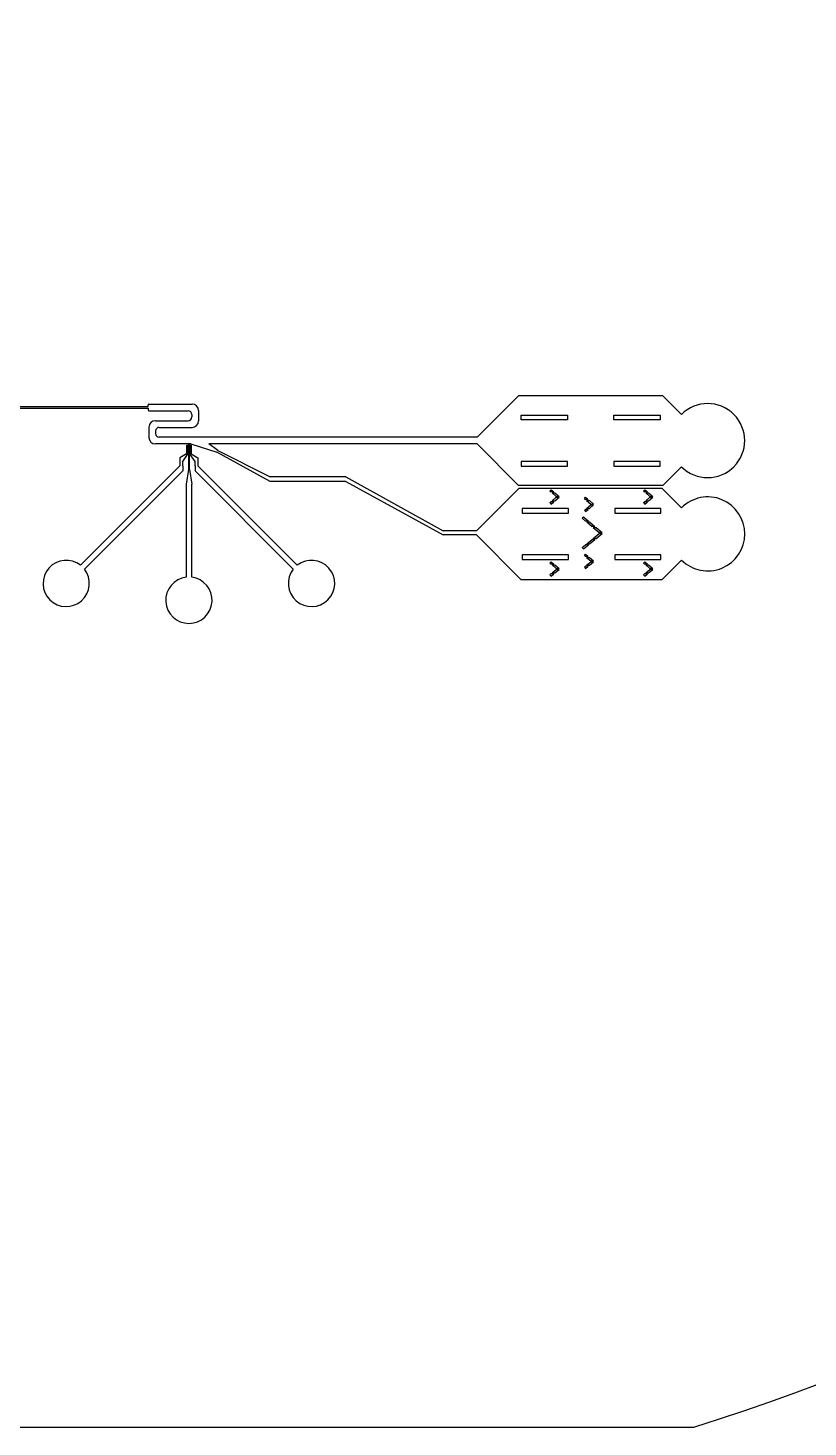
# Model space of a CAD drawing. Extents: x 1225654 to 1325654, y 924838 to 1022543.
# Drawn here: x 1276252 to 1293093, y 924838 to 955062 of the extents above; entities that cross this region are included whole.
import ezdxf

# ---------------------------------------------------------------- set-up
doc = ezdxf.new("R2010")
doc.units = 13

msp = doc.modelspace()

# ---------------------------------------------------------------- linework, layer by layer
for p, q in [((1278843, 946887), (1278843, 946917)), ((1278863, 946937), (1279794, 946937)), ((1285951, 946220), (1286845, 947114)), ((1289960, 947114), (1286845, 947114)), ((1290360, 946713), (1289960, 947114)), ((1273278, 946844), (1278843, 946847)), ((1274738, 946884), (1278843, 946887)), ((1278843, 946847), (1278843, 946813)), ((1278863, 946793), (1279711, 946793)), ((1279791, 946713), (1279791, 946658)), ((1279934, 946797), (1279934, 946574)), ((1286902, 946597), (1286902, 946697)), ((1286902, 946697), (1287902, 946697)), ((1287902, 946697), (1287902, 946597)), ((1288902, 946597), (1288902, 946697)), ((1288902, 946697), (1289902, 946697)), ((1289902, 946697), (1289902, 946597)), ((1278863, 946438), (1278863, 946216)), ((1279003, 946578), (1279711, 946578)), ((1279007, 946354), (1279007, 946300)), ((1279087, 946434), (1279794, 946434)), ((1287902, 946597), (1286902, 946597)), ((1289902, 946597), (1288902, 946597)), ((1279762, 946076), (1279003, 946076)), ((1285951, 946220), (1279087, 946220)), ((1279676, 946048), (1279676, 945859)), ((1279676, 946048), (1279696, 946048)), ((1279696, 945848), (1279696, 946048)), ((1279716, 946068), (1279716, 945521)), ((1279716, 946068), (1279736, 946068)), ((1279736, 945521), (1279736, 946068)), ((1279756, 945848), (1279756, 946048)), ((1279756, 946048), (1279776, 946048)), ((1279768, 946075), (1280327, 945895)), ((1279776, 946048), (1279776, 945859)), ((1280351, 945936), (1280159, 946075)), ((1285951, 946075), (1280159, 946075)), ((1285951, 946075), (1286845, 945181)), ((1279676, 945859), (1279533, 945777)), ((1279533, 945777), (1279533, 945603)), ((1279594, 945695), (1279696, 945848)), ((1279594, 945603), (1279594, 945695)), ((1279858, 945695), (1279756, 945848)), ((1279776, 945859), (1279919, 945777)), ((1279858, 945603), (1279858, 945695)), ((1279919, 945777), (1279919, 945603)), ((1281484, 945268), (1280327, 945895)), ((1280351, 945936), (1281484, 945368)), ((1286902, 945699), (1286902, 945599)), ((1287902, 945699), (1286902, 945699)), ((1287902, 945599), (1287902, 945699)), ((1288902, 945699), (1288902, 945599)), ((1289902, 945699), (1288902, 945699)), ((1289902, 945599), (1289902, 945699)), ((1279533, 945603), (1277386, 943457)), ((1279594, 945495), (1277471, 943372)), ((1279594, 945603), (1279594, 945495)), ((1279716, 945521), (1279666, 945205)), ((1279736, 945521), (1279786, 945205)), ((1279858, 945603), (1279858, 945495)), ((1279858, 945495), (1281980, 943372)), ((1279919, 945603), (1282065, 943457)), ((1286902, 945599), (1287902, 945599)), ((1288902, 945599), (1289902, 945599)), ((1290360, 945582), (1289960, 945181)), ((1279666, 945205), (1279666, 943197)), ((1279786, 943197), (1279786, 945205)), ((1283117, 945368), (1281484, 945368)), ((1283117, 945268), (1281484, 945268)), ((1283117, 945368), (1285213, 944199)), ((1283117, 945268), (1285213, 944109)), ((1285935, 944199), (1286852, 945116)), ((1289960, 945181), (1286845, 945181)), ((1289943, 945116), (1286852, 945116)), ((1290364, 944697), (1289943, 945116)), ((1287520, 945057), (1287546, 945088)), ((1287520, 945057), (1287542, 945039)), ((1287520, 944808), (1287542, 944827)), ((1287520, 944808), (1287546, 944778)), ((1287604, 945039), (1287542, 945039)), ((1287604, 944827), (1287542, 944827)), ((1287546, 945088), (1287604, 945039)), ((1287546, 944778), (1287604, 944827)), ((1287566, 945019), (1287656, 944943)), ((1287566, 945019), (1287628, 945019)), ((1287566, 944847), (1287656, 944923)), ((1287566, 944847), (1287628, 944847)), ((1287628, 945019), (1287718, 944943)), ((1287628, 944847), (1287718, 944923)), ((1287656, 944943), (1287718, 944943)), ((1287656, 944923), (1287718, 944923)), ((1288265, 944892), (1288291, 944923)), ((1288265, 944892), (1288287, 944874)), ((1288349, 944874), (1288287, 944874)), ((1288291, 944923), (1288349, 944874)), ((1288311, 944854), (1288401, 944778)), ((1288311, 944854), (1288373, 944854)), ((1288373, 944854), (1288464, 944778)), ((1289543, 945057), (1289569, 945088)), ((1289543, 945057), (1289565, 945039)), ((1289543, 944808), (1289565, 944827)), ((1289543, 944808), (1289569, 944778)), ((1289627, 945039), (1289565, 945039)), ((1289627, 944827), (1289565, 944827)), ((1289569, 945088), (1289627, 945039)), ((1289569, 944778), (1289627, 944827)), ((1289589, 945019), (1289679, 944943)), ((1289589, 945019), (1289651, 945019)), ((1289589, 944847), (1289679, 944923)), ((1289589, 944847), (1289651, 944847)), ((1289651, 945019), (1289741, 944943)), ((1289651, 944847), (1289741, 944923)), ((1289679, 944943), (1289741, 944943)), ((1289679, 944923), (1289741, 944923)), ((1286919, 944683), (1286919, 944583)), ((1287919, 944683), (1286919, 944683)), ((1286919, 944583), (1287919, 944583)), ((1287919, 944583), (1287919, 944683)), ((1288219, 944470), (1288245, 944501)), ((1288245, 944501), (1288354, 944410)), ((1288265, 944644), (1288287, 944662)), ((1288265, 944644), (1288291, 944613)), ((1288349, 944662), (1288287, 944662)), ((1288291, 944613), (1288349, 944662)), ((1288311, 944682), (1288401, 944758)), ((1288311, 944682), (1288373, 944682)), ((1288373, 944682), (1288464, 944758)), ((1288401, 944778), (1288464, 944778)), ((1288401, 944758), (1288464, 944758)), ((1288919, 944683), (1288919, 944583)), ((1289919, 944683), (1288919, 944683)), ((1288919, 944583), (1289919, 944583)), ((1289919, 944583), (1289919, 944683)), ((1285935, 944199), (1285213, 944199)), ((1288219, 944470), (1288291, 944410)), ((1288354, 944410), (1288291, 944410)), ((1288315, 944390), (1288430, 944293)), ((1288315, 944390), (1288378, 944390)), ((1288378, 944390), (1288492, 944293)), ((1288492, 944293), (1288430, 944293)), ((1288454, 944273), (1288584, 944164)), ((1288454, 944273), (1288516, 944273)), ((1288516, 944273), (1288647, 944164)), ((1285935, 944109), (1285213, 944109)), ((1285935, 944109), (1286895, 943149)), ((1288219, 943837), (1288291, 943898)), ((1288245, 943807), (1288354, 943898)), ((1288354, 943898), (1288291, 943898)), ((1288315, 943918), (1288430, 944014)), ((1288315, 943918), (1288378, 943918)), ((1288378, 943918), (1288492, 944014)), ((1288492, 944014), (1288430, 944014)), ((1288454, 944034), (1288584, 944144)), ((1288454, 944034), (1288516, 944034)), ((1288516, 944034), (1288647, 944144)), ((1288647, 944164), (1288584, 944164)), ((1288647, 944144), (1288584, 944144)), ((1286919, 943683), (1286919, 943583)), ((1287919, 943683), (1286919, 943683)), ((1286919, 943583), (1287919, 943583)), ((1287919, 943583), (1287919, 943683)), ((1288219, 943837), (1288245, 943807)), ((1288265, 943664), (1288291, 943695)), ((1288265, 943664), (1288287, 943646)), ((1288349, 943646), (1288287, 943646)), ((1288291, 943695), (1288349, 943646)), ((1288311, 943626), (1288401, 943550)), ((1288311, 943626), (1288373, 943626)), ((1288373, 943626), (1288464, 943550)), ((1288919, 943683), (1288919, 943583)), ((1289919, 943683), (1288919, 943683)), ((1288919, 943583), (1289919, 943583)), ((1289919, 943583), (1289919, 943683)), ((1287520, 943499), (1287546, 943530)), ((1287520, 943499), (1287542, 943481)), ((1287604, 943481), (1287542, 943481)), ((1287546, 943530), (1287604, 943481)), ((1287566, 943461), (1287656, 943385)), ((1287566, 943461), (1287628, 943461)), ((1287566, 943289), (1287656, 943365)), ((1287566, 943289), (1287628, 943289)), ((1287628, 943461), (1287718, 943385)), ((1287628, 943289), (1287718, 943365)), ((1287656, 943385), (1287718, 943385)), ((1287656, 943365), (1287718, 943365)), ((1288265, 943415), (1288287, 943434)), ((1288265, 943415), (1288291, 943385)), ((1288349, 943434), (1288287, 943434)), ((1288291, 943385), (1288349, 943434)), ((1288311, 943454), (1288401, 943530)), ((1288311, 943454), (1288373, 943454)), ((1288373, 943454), (1288464, 943530)), ((1288401, 943550), (1288464, 943550)), ((1288401, 943530), (1288464, 943530)), ((1289543, 943499), (1289569, 943530)), ((1289543, 943499), (1289565, 943481)), ((1289627, 943481), (1289565, 943481)), ((1289569, 943530), (1289627, 943481)), ((1289589, 943461), (1289679, 943385)), ((1289589, 943461), (1289651, 943461)), ((1289589, 943289), (1289679, 943365)), ((1289589, 943289), (1289651, 943289)), ((1289651, 943461), (1289741, 943385)), ((1289651, 943289), (1289741, 943365)), ((1289679, 943385), (1289741, 943385)), ((1289679, 943365), (1289741, 943365)), ((1290364, 943567), (1289943, 943149)), ((1286895, 943149), (1289943, 943149)), ((1287520, 943251), (1287542, 943269)), ((1287520, 943251), (1287546, 943220)), ((1287604, 943269), (1287542, 943269)), ((1287546, 943220), (1287604, 943269)), ((1289543, 943251), (1289565, 943269)), ((1289543, 943251), (1289569, 943220)), ((1289627, 943269), (1289565, 943269)), ((1289569, 943220), (1289627, 943269))]:
    msp.add_line(p, q)
msp.add_lwpolyline([(1260678, 924838), (1290630, 924838, 6.524121)], format="xyb", close=True)
msp.add_lwpolyline([(1260678, 924838), (1290630, 924838, 6.524121)], format="xyb", close=True)
for centre, radius, start, end in [((1278863, 946917), 20, 90, 180), ((1279794, 946797), 140, 0, 90), ((1290926, 946148), 800, 225, 135), ((1278863, 946813), 20, 180, 270), ((1279711, 946713), 80, 0, 90), ((1279711, 946658), 80, 270, 0), ((1279003, 946438), 140, 90, 180), ((1279087, 946354), 80, 90, 180), ((1279087, 946300), 80, 180, 270), ((1279794, 946574), 140, 270, 0), ((1279003, 946216), 140, 180, 270), ((1279762, 946056), 20, 72.1786, 90), ((1290930, 944132), 800, 224.8865, 135.0751), ((1277077, 943063), 500, 51.8985, 38.088), ((1282374, 943063), 500, 141.912, 128.1015), ((1279726, 942700), 500, 96.8921, 83.1079)]:
    msp.add_arc(centre, radius, start, end)

doc.saveas('drawing.dxf')
